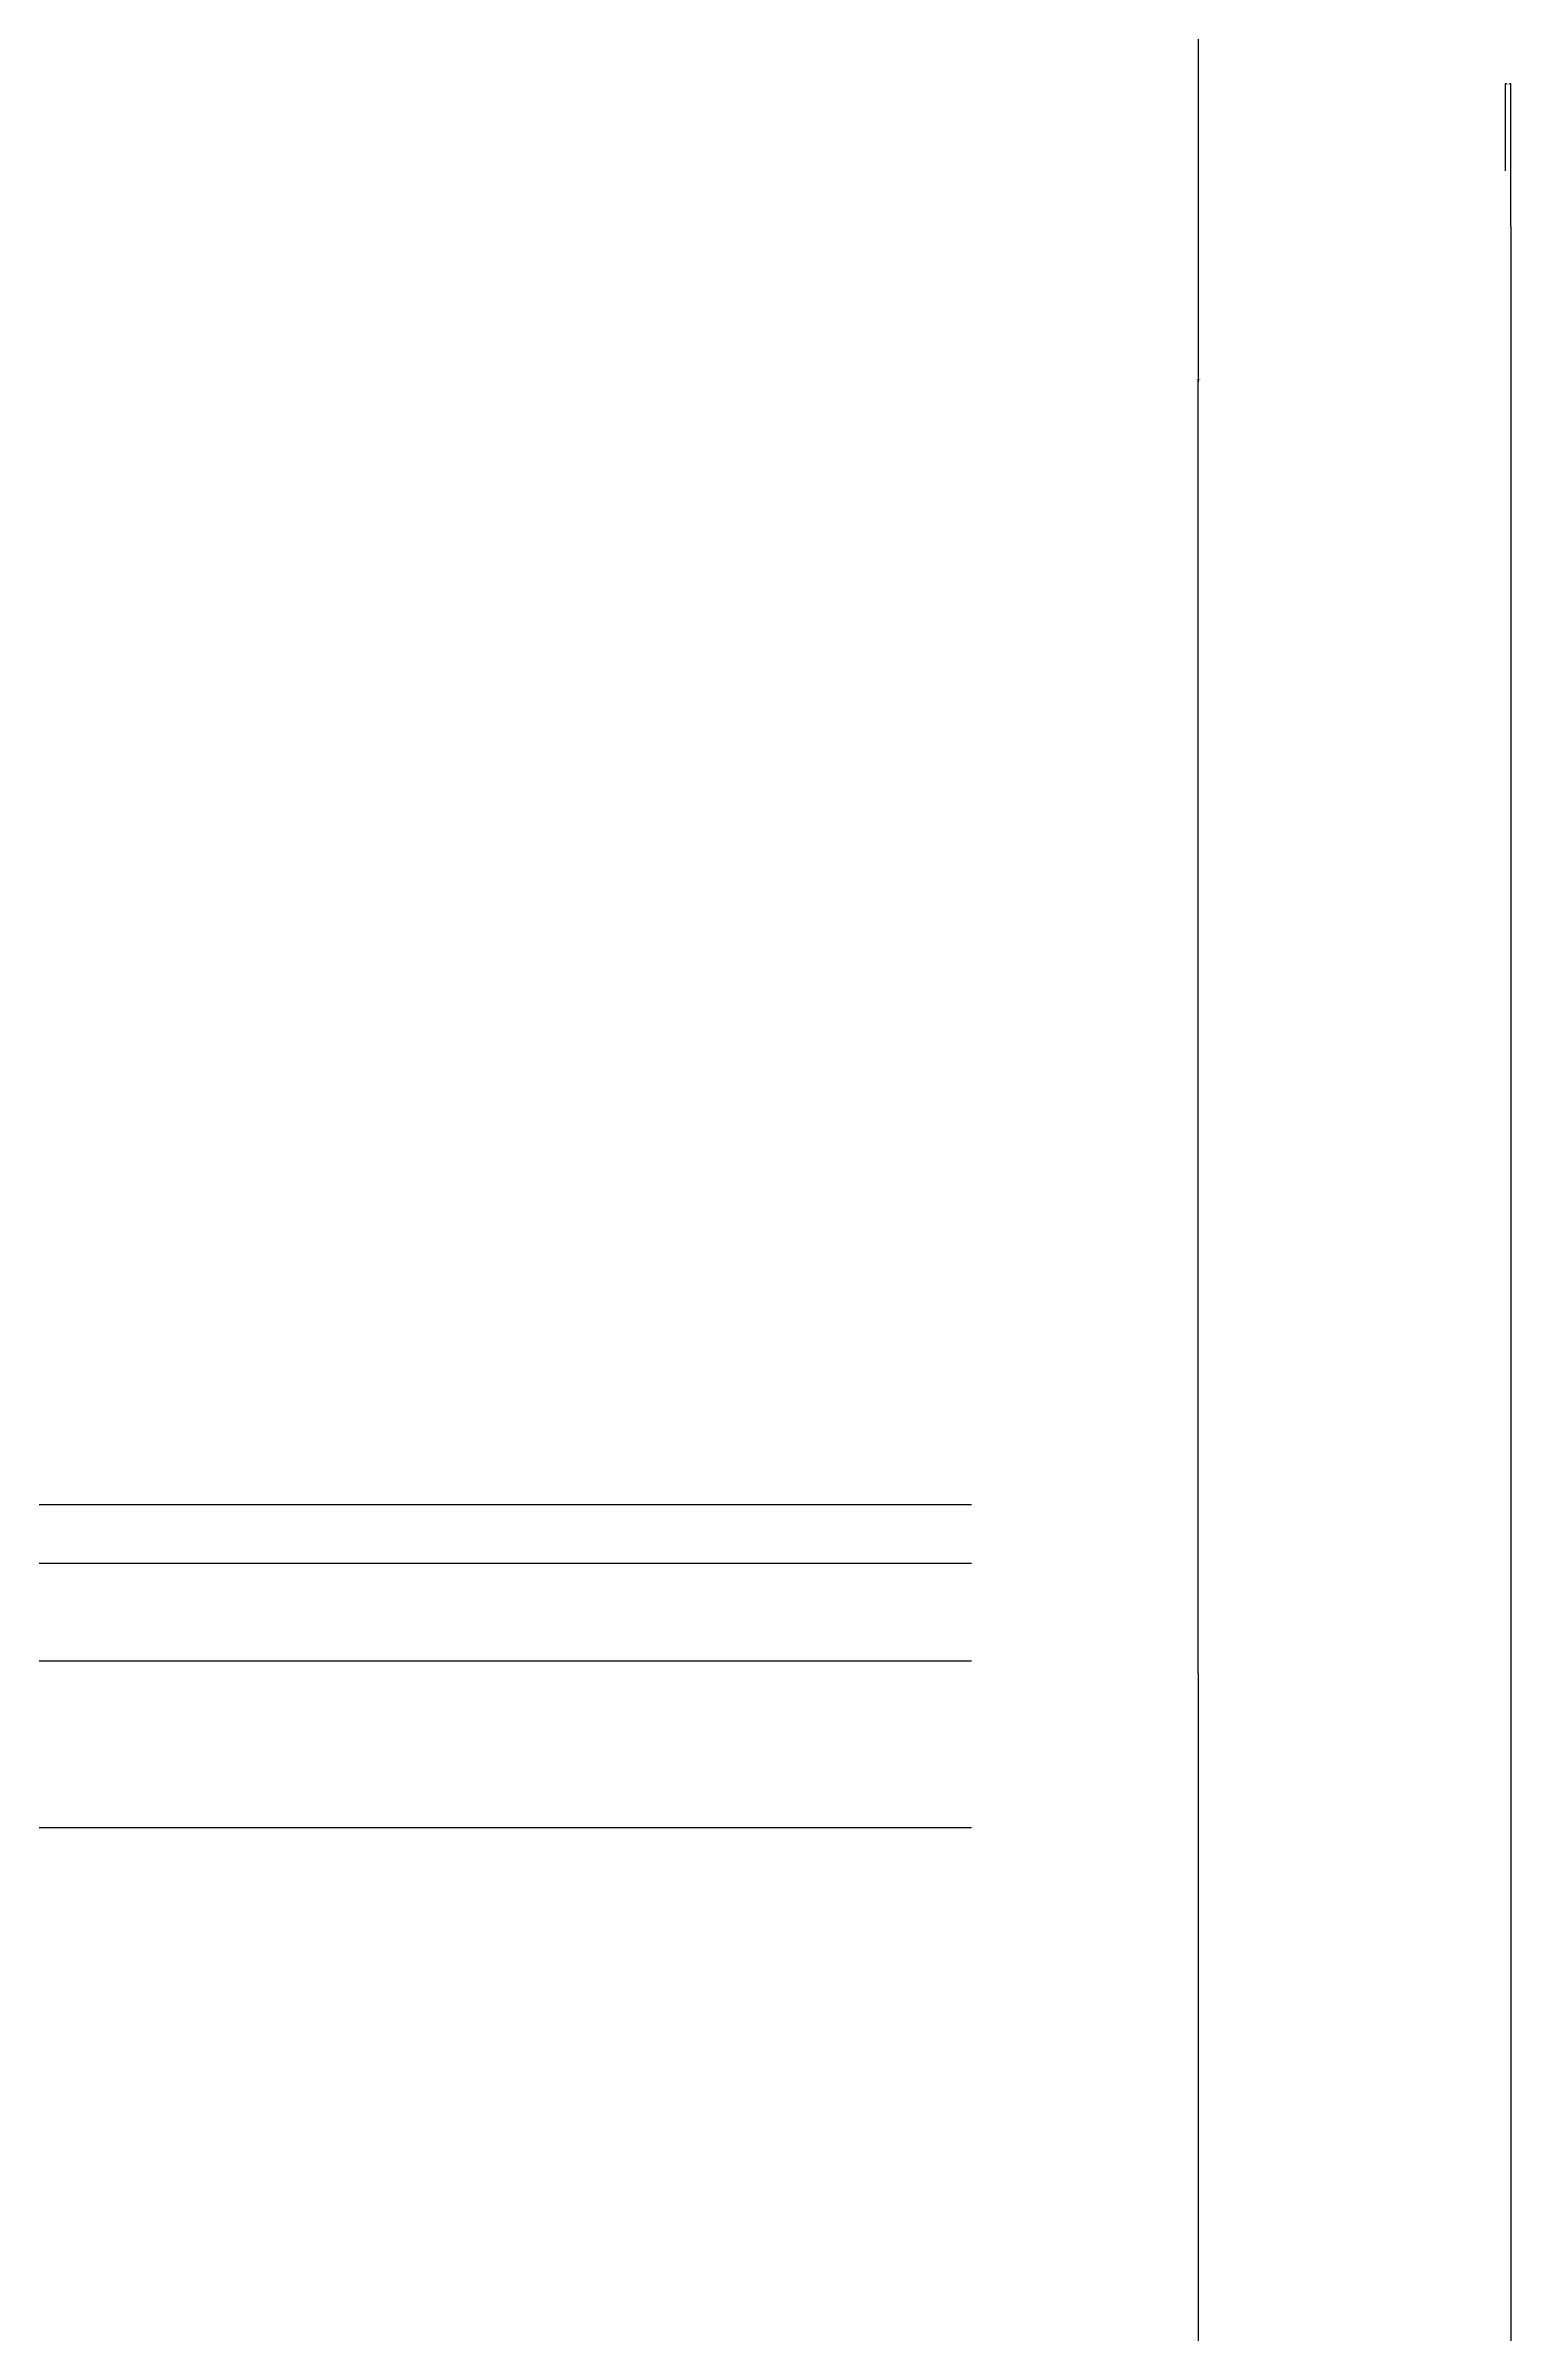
# Model space of a CAD drawing. Header units: metres. Extents: x 1426 to 4685, y 16333 to 22197.
# Drawn here: x 3552 to 4685, y 19082 to 20850 of the extents above; entities that cross this region are included whole.
import ezdxf

# ---------------------------------------------------------------- set-up
doc = ezdxf.new("R2010")
doc.units = ezdxf.units.M
doc.layers.add('PUB_DIM', color=3, linetype='Continuous')
doc.dimstyles.get("Standard").update_dxf_attribs({"dimtxt": 2.5, "dimasz": 2.5, "dimexe": 1.25, "dimexo": 0.625, "dimtad": 1, "dimcen": 2.5, "dimazin": 3, "dimtfac": 1, "dimtmove": 0, "dimatfit": 3})

# ---------------------------------------------------------------- blocks, each defined once
blk = doc.blocks.new('*D1')
for p, q in [((4443.02, 21590.2), (4443.02, 20591.23)), ((4442.77, 20591.23), (4442.52, 20591.23)), ((4443.02, 19592.26), (4443.02, 20591.23)), ((4443.02, 20591.23), (4443.02, 20591.23)), ((4443.27, 20591.23), (4443.52, 20591.23))]:
    blk.add_line(p, q)
at = {"layer": 'Defpoints'}
for p in [(4443.02, 21590.2), (4443.02, 20591.23), (4443.02, 19592.26)]:
    blk.add_point(p, dxfattribs=at)
at = {"layer": 'PUB_DIM', "insert": (4443.02, 20592.355), "char_height": 1, "attachment_point": 5}
blk.add_mtext('2700', dxfattribs=at)
blk = doc.blocks.new('*D2')
for p, q in [((4443.02, 19592.26), (4443.02, 19055.45)), ((4437.075, 19055.45), (4434.88, 19055.45)), ((4435.13, 18518.64), (4435.13, 19055.45)), ((4443.27, 19055.45), (4441.075, 19055.45))]:
    blk.add_line(p, q)
at = {"layer": 'Defpoints'}
for p in [(4443.02, 19592.26), (4443.02, 19055.45), (4435.13, 18518.64)]:
    blk.add_point(p, dxfattribs=at)
at = {"layer": 'PUB_DIM', "insert": (4439.075, 19055.45), "char_height": 1, "attachment_point": 5}
blk.add_mtext('2700', dxfattribs=at)
blk = doc.blocks.new('*D3')
for p, q in [((4684.73, 20710.9), (4684.73, 19030.52)), ((4679.93, 17350.14), (4679.93, 19030.52)), ((4680.18, 19030.52), (4684.48, 19030.52))]:
    blk.add_line(p, q)
at = {"layer": 'Defpoints'}
for p in [(4684.73, 20710.9), (4679.93, 19030.52), (4679.93, 17350.14)]:
    blk.add_point(p, dxfattribs=at)
at = {"layer": 'PUB_DIM', "insert": (4682.33, 19031.645), "char_height": 1, "attachment_point": 5}
blk.add_mtext('n*2680', dxfattribs=at)
blk = doc.blocks.new('*D5')
for p, q in [((4681.675, 20821), (4680.37, 20821)), ((4680.62, 20753.93), (4680.62, 20821)), ((4684.98, 20821), (4683.675, 20821)), ((4684.73, 20710.9), (4684.73, 20821))]:
    blk.add_line(p, q)
at = {"layer": 'Defpoints'}
for p in [(4684.73, 20821), (4680.62, 20753.93), (4684.73, 20710.9)]:
    blk.add_point(p, dxfattribs=at)
at = {"layer": 'PUB_DIM', "insert": (4682.675, 20821), "char_height": 1, "attachment_point": 5}
blk.add_mtext('20', dxfattribs=at)

msp = doc.modelspace()

# ---------------------------------------------------------------- linework, layer by layer
for points in [[(3115.97, 19473), (3115.97, 19722.98), (4267.74, 19722.98)], [(3115.97, 19601.78), (3115.97, 19677.53), (4267.74, 19677.53)], [(4267.74, 19601.78), (3115.97, 19601.78)], [(4267.74, 19473), (3115.97, 19473)]]:
    msp.add_lwpolyline(points)

# ---------------------------------------------------------------- dimensions: what is measured, and where the dimension line sits
at = {"layer": 'PUB_DIM'}
for base, p1, p2, text, picture, middle in [((4443.02, 20591.23), (4443.02, 21590.2), (4443.02, 19592.26), '2700', '*D1', (4443.02, 20592.355)), ((4684.73, 20821), (4684.73, 20710.9), (4680.62, 20753.93), '20', '*D5', (4682.675, 20821)), ((4679.93, 19030.52), (4679.93, 17350.14), (4684.73, 20710.9), 'n*2680', '*D3', (4682.33, 19031.645)), ((4443.02, 19055.45), (4443.02, 19592.26), (4435.13, 18518.64), '2700', '*D2', (4439.075, 19055.45))]:
    dim = msp.add_linear_dim(base=base, p1=p1, p2=p2, text=text, dimstyle='Standard', dxfattribs=at)
    dim.commit()
    dim.dimension.update_dxf_attribs({"geometry": picture, "text_midpoint": middle})

doc.saveas('drawing.dxf')
